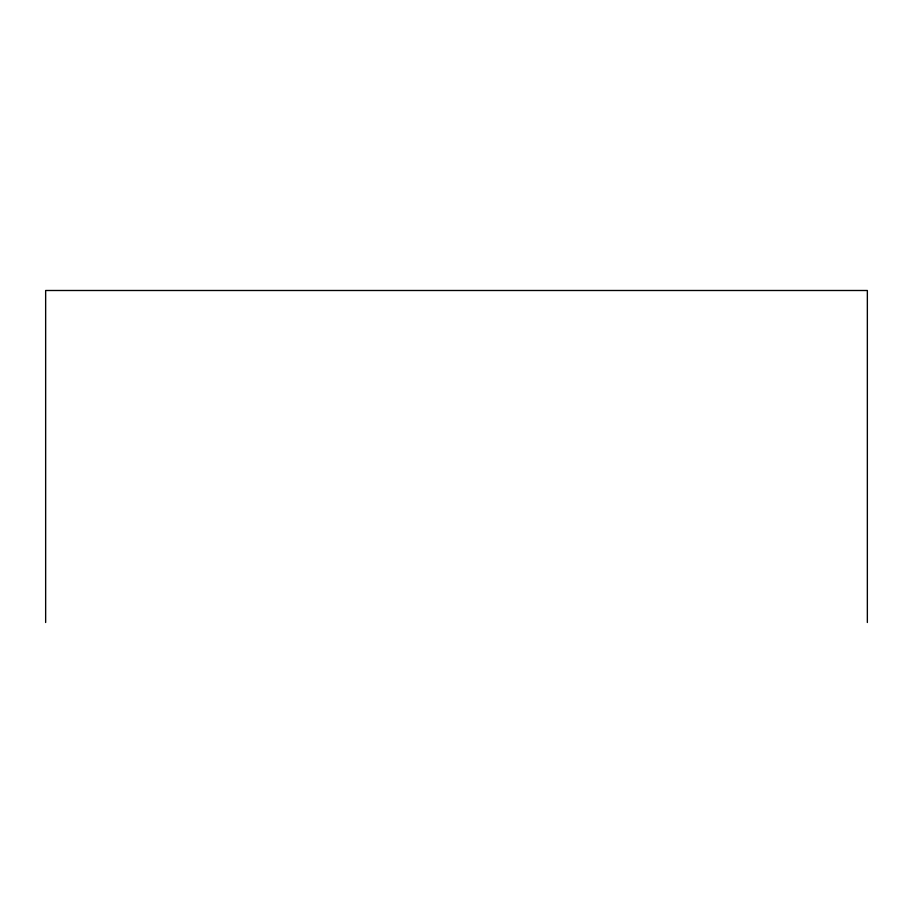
<?xml version="1.0" encoding="UTF-8"?>
<svg xmlns="http://www.w3.org/2000/svg" width="913" height="913" viewBox="0 0 913 913"><rect width="100%" height="100%" fill="white"/><g stroke="black" fill="none" stroke-linecap="round" stroke-linejoin="round"><path stroke-width="1.37" d="M867.35 622.506L867.35 290.494L45.65 290.494L45.65 622.506"/></g></svg>
